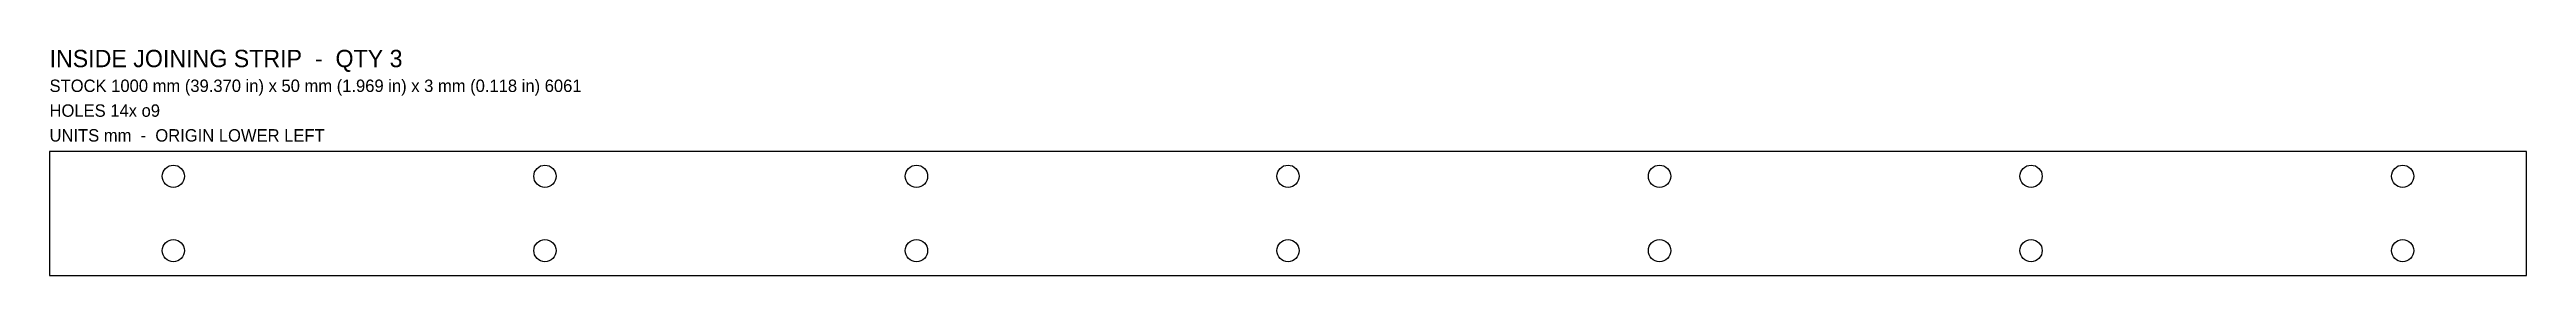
# Model space of a CAD drawing. Header units: metres. Extents: x 0 to 1000, y 0 to 91.
import ezdxf

# ---------------------------------------------------------------- set-up
doc = ezdxf.new("R2010")
doc.units = ezdxf.units.M

msp = doc.modelspace()

# ---------------------------------------------------------------- linework, layer by layer
at = {"layer": 'HOLES'}
for centre in [(50, 40), (200, 40), (350, 40), (500, 40), (650, 40), (800, 40), (950, 40), (50, 10), (200, 10), (350, 10), (500, 10), (650, 10), (800, 10), (950, 10)]:
    msp.add_circle(centre, 4.5, dxfattribs=at)
at = {"layer": 'OUTLINE'}
for p, q in [((1000, 50), (0, 50)), ((0, 50), (0, 0)), ((1000, 0), (1000, 50)), ((0, 0), (1000, 0))]:
    msp.add_line(p, q, dxfattribs=at)

# ---------------------------------------------------------------- texts
at = {"layer": 'NOTES'}
for s, height, p in [('INSIDE JOINING STRIP  -  QTY 3', 7, (0, 84)), ('STOCK 1000 mm (39.370 in) x 50 mm (1.969 in) x 3 mm (0.118 in) 6061', 5, (0, 74)), ('HOLES 14x o9', 5, (0, 64)), ('UNITS mm  -  ORIGIN LOWER LEFT', 5, (0, 54))]:
    msp.add_text(s, height=height, dxfattribs=at).set_placement(p)

doc.saveas('drawing.dxf')
